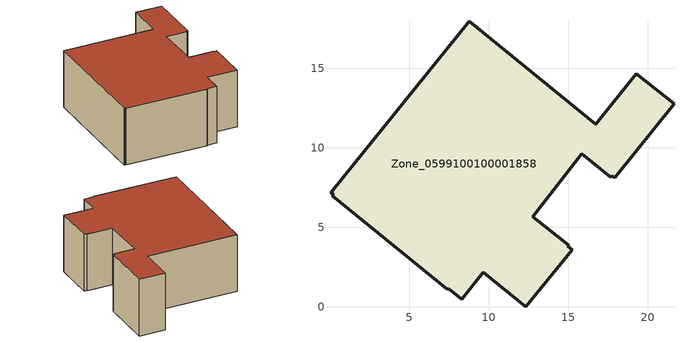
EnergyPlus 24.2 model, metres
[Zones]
Zone_0599100100001858
 floor ground (C_G): 15.24,3.59 12.34,0 9.66,2.17 8.3,0.47 7.48,1.14 7.39,1.11 0.15,6.97 0.26,7.1 0.15,7.09 0.06,7.17 8.77,17.95 16.75,11.48 19.29,14.64 21.65,12.75 17.91,8.12 17.75,8.23 17.68,8.14 15.85,9.61 12.79,5.67 15.04,3.88 14.97,3.79 z0
 wall outside (C_F): 21.65,12.75 19.29,14.64 16.75,11.48 8.77,17.95 0.06,7.17 0.15,7.09 0.26,7.1 0.15,6.97 7.39,1.11 7.48,1.14 8.3,0.47 9.66,2.17 12.34,0 15.24,3.59 14.97,3.79 15.04,3.88 12.79,5.67 15.85,9.61 17.68,8.14 17.75,8.23 17.91,8.12 21.65,12.75 z0:6.64
 roof outside (C_R): 12.34,0 15.24,3.59 14.97,3.79 15.04,3.88 12.79,5.67 15.85,9.61 17.68,8.14 17.75,8.23 17.91,8.12 21.65,12.75 19.29,14.64 16.75,11.48 8.77,17.95 0.06,7.17 0.15,7.09 0.26,7.1 0.15,6.97 7.39,1.11 7.48,1.14 8.3,0.47 9.66,2.17 z6.64
[BUILDING]
Pand.0599100100001858: North Axis=0; Terrain=City; Loads Convergence Tolerance Value=0.04; Temperature Convergence Tolerance Value=0.4; Solar Distribution=FullExterior; Maximum Number of Warmup Days=25; Minimum Number of Warmup Days=1
[Site:Location]
Rotterdam.The.Hague.AP_ZH_NLD Design_Conditions: Latitude=51.96; Longitude=4.45; Time Zone=1; Elevation=-4.5
[SITE:GROUNDTEMPERATURE:BUILDINGSURFACE]
18, 18, 18, 18, 18, 18, 18, 18, 18, 18, 18, 18
[MATERIAL] Thermal Absorptance=0.9; Solar Absorptance=0.7; Visible Absorptance=0.7
Name | Roughness | Thickness | Conductivity | Density | Specific Heat
G.D.2006-2014 | MediumSmooth | 0.15 | 0.06 | 540 | 1210
F.D.2006-2014 | Rough | 0.3 | 0.12 | 1920 | 840
R.D.2006-2014 | MediumRough | 0.2 | 0.08 | 1500 | 1000
[CONSTRUCTION]
C_G: G.D.2006-2014
C_F: F.D.2006-2014
C_R: R.D.2006-2014
[ZONE]
Zone_0599100100001858: Type=1; Multiplier=1; Ceiling Height=Autocalculate; Volume=Autocalculate; Floor Area=autocalculate; Part of Total Floor Area=Yes
[ZONEINFILTRATION:DESIGNFLOWRATE]
Infil_Zone_0599100100001858: Zone or ZoneList or Space or SpaceList=Zone_0599100100001858; Schedule=AlwaysOn; Design Flow Rate Calculation Method=Flow/Area; Flow Rate per Floor Area=0.0021; Constant Term Coefficient=1; Temperature Term Coefficient=0; Velocity Term Coefficient=0; Velocity Squared Term Coefficient=0
[HVACTEMPLATE:ZONE:IDEALLOADSAIRSYSTEM]
Zone_0599100100001858: Maximum Heating Supply Air Temperature=50; Minimum Cooling Supply Air Temperature=13; Maximum Heating Supply Air Humidity Ratio=0.0156; Minimum Cooling Supply Air Humidity Ratio=0.0077; Heating Limit=NoLimit; Cooling Limit=NoLimit; Dehumidification Control Type=ConstantSensibleHeatRatio; Cooling Sensible Heat Ratio=0.7; Dehumidification Setpoint=60; Humidification Control Type=None; Humidification Setpoint=30; Outdoor Air Method=None; Outdoor Air Flow Rate per Person=0.00944; Outdoor Air Flow Rate per Zone Floor Area=0; Outdoor Air Flow Rate per Zone=0; Demand Controlled Ventilation Type=None; Outdoor Air Economizer Type=NoEconomizer; Heat Recovery Type=None; Sensible Heat Recovery Effectiveness=0.7; Latent Heat Recovery Effectiveness=0.65
[ZONECONTROL:THERMOSTAT]
ThermostatControl_Zone_0599100100001858: Zone or ZoneList=Zone_0599100100001858; Control Type Schedule=DualSetpointControlType; Control 1=Thermostat_Zone_0599100100001858; Temperature Difference Between Cutout And Setpoint=0
[THERMOSTATSETPOINT:DUALSETPOINT]
Thermostat_Zone_0599100100001858: Heating Setpoint Temperature Schedule=HeatingSetpoint_Zone_0599100100001858; Cooling Setpoint Temperature Schedule=CoolingSetpoint_Zone_0599100100001858
[SCHEDULE:COMPACT]
HeatingSetpoint_Zone_0599100100001858: Through: 12/31, For: AllDays, Until: 24:00, 21
CoolingSetpoint_Zone_0599100100001858: Through: 12/31, For: AllDays, Until: 24:00, 24
DualSetpointControlType: Through: 12/31, For: AllDays, Until: 24:00, 4
AlwaysOn: Through: 12/31, For: AllDays, Until: 24:00, 1
